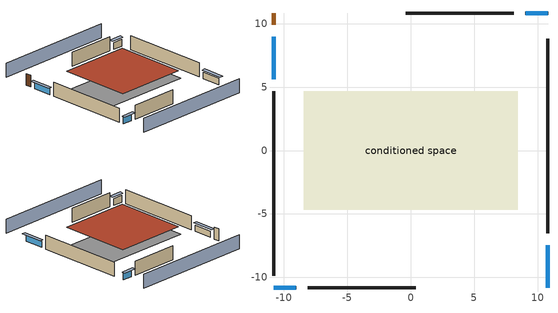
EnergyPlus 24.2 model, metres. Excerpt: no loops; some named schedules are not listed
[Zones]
conditioned space
 floor foundation (Slab1 construction): -8.43,-4.68 -8.43,4.68 8.43,4.68 8.43,-4.68 z0
 wall outside (AdiabaticWallConstruction 1): -10.82,10.82 -10.82,9.91 z0:2.03
 wall outside (AdiabaticWallConstruction): 10.82,-10.82 10.82,-7.45 / -10.82,8.98 -10.82,5.61 z0:1.1; -10.82,-10.82 -9.05,-10.82 / 10.82,10.82 9.05,10.82 z0:1.16
 wall outside (Wall1 construction): 10.82,-6.52 10.82,8.81 z0:2.44
 wall outside (Wall2 construction): -8.12,-10.82 0.4,-10.82 z0:2.44
 wall outside (Wall3 construction): -10.82,4.68 -10.82,-9.89 z0:2.44
 wall outside (Wall4 construction): 8.12,10.82 -0.4,10.82 z0:2.44
 window (WindowConstruction): 10.82,-10.82 10.82,-7.45 z0:1.1
 window (WindowConstruction 1): -10.82,-10.82 -9.05,-10.82 z0:1.16
 window (WindowConstruction 2): -10.82,8.98 -10.82,5.61 z0:1.1
 window (WindowConstruction 3): 10.82,10.82 9.05,10.82 z0:1.16
 door (Door): -10.82,10.82 -10.82,9.91 z0:2.03
 roof outside (Roof1 construction): -6.28,6.28 -6.28,-6.28 6.28,-6.28 6.28,6.28 z2.44
shading: 10.82,15.39 -10.82,15.39 / -10.82,-15.39 10.82,-15.39 z0:2.44; 10.82,-7.15 10.82,-11.13 11.43,-11.13 11.43,-7.15 z1.4; -8.74,-10.82 -11.13,-10.82 -11.13,-11.43 -8.74,-11.43 z1.46; -10.82,5.3 -10.82,9.28 -11.43,9.28 -11.43,5.3 z1.4; 8.74,10.82 11.13,10.82 11.13,11.43 8.74,11.43 z1.46
[Building]
Building 1: Terrain=Suburbs
[Site:Location]
Portland Intl Arpt_OR: Latitude {deg}=45.59; Longitude {deg}=-122.6; Time Zone {hr}=-8; Elevation {m}=33; Keep Site Location Information=Yes
[Site:GroundTemperature:Shallow]
10.2558, 8.96328, 8.85977, 9.47314, 11.9355, 14.3863, 16.5111, 17.8571, 17.9714, 16.8767, 14.8061, 12.4304
[Site:WaterMainsTemperature]
Calculation Method=Schedule; Temperature Schedule=mains temperature schedule
[Material] Roughness=Rough; Thermal Absorptance=0.9
Name | Thickness {m} | Conductivity {W/m-K} | Density {kg/m3} | Specific Heat {J/kg-K} | Solar Absorptance | Visible Absorptance
asphalt or fiberglass shingles | 0.00635 | 0.162714 | 1121.4 | 1465.45 | 0.85 | 0.85
concrete 4.0 in. | 0.1016 | 1.803125 | 2242.8 | 837.4 | 0.7 | 0.7
door material | 0.04445 | 0.0612267 | 512.64 | 1214.23 | 0.7 | 0.7
floor covering | 0.0127 | 0.0450781 | 54.468 | 1339.84 | 0.9 | 0.9
furniture material conditioned space 1 | 0.1524 | 0.115458 | 640.8 | 1214.23 | 0.6 | 0.6
gypsum board | 0.0127 | 0.160291 | 801 | 837.4 | 0.6 | 0.6
osb sheathing 0.5 in. | 0.0127 | 0.115458 | 512.64 | 1214.23 | 0.7 | 0.7
osb sheathing 0.75 in. | 0.01905 | 0.115458 | 512.64 | 1214.23 | 0.7 | 0.7
roof rigid ins | 0.051816 | 0.029427 | 32.04 | 1214.23 | 0.7 | 0.7
roof stud and cavity | 0.2032 | 0.133729 | 78.34581 | 1123.46 | 0.7 | 0.7
wall rigid ins | 0.512978 | 0.029427 | 32.04 | 1214.23 | 0.7 | 0.7
wall stud and cavity | 0.1397 | 0.550994 | 139.0536 | 1170.24 | 0.7 | 0.7
wall stud and cavity 1 | 0.0889 | 0.380278 | 52.3479 | 1209.89 | 0.7 | 0.7
wall stud and cavity 2 | 0.0889 | 0.391764 | 83.0341 | 1211.67 | 0.7 | 0.7
wood siding | 0.0254 | 0.102417 | 544.68 | 1172.36 | 0.85 | 0.85
wood siding 1; wood siding 2 | 0.0254 | 0.102417 | 544.68 | 1172.36 | 0.7 | 0.7
[WindowMaterial:SimpleGlazingSystem]
WindowMaterial: U-Factor {W/m2-K}=2.78222; Solar Heat Gain Coefficient=0.56
[Construction]
AdiabaticWallConstruction: wood siding 1, wall rigid ins, wall stud and cavity 1, gypsum board
AdiabaticWallConstruction 1: wood siding 2, wall rigid ins, wall stud and cavity 1, gypsum board
Door: door material
furniture construction conditioned space 1: furniture material conditioned space 1
PartitionWallConstruction: gypsum board, wall stud and cavity 2, gypsum board
Roof1 construction: asphalt or fiberglass shingles, roof rigid ins, osb sheathing 0.75 in., roof stud and cavity, gypsum board
Slab1 construction: concrete 4.0 in., floor covering
Wall1 construction; Wall2 construction; Wall3 construction; Wall4 construction: wood siding, osb sheathing 0.5 in., wall stud and cavity, gypsum board
WindowConstruction; WindowConstruction 1; WindowConstruction 2; WindowConstruction 3: WindowMaterial
[Zone]
conditioned space: Multiplier=1; Volume {m3}=384.656; Part of Total Floor Area=Yes
[Space]
conditioned space 1: Zone=conditioned space; Volume {m3}=384.656
[SurfaceProperty:ExposedFoundationPerimeter]
Slab1: Exposed Perimeter Calculation Method=TotalExposedPerimeter; Total Exposed Perimeter {m}=52.4256
[SurfaceProperty:IncidentSolarMultiplier] Incident Solar Multiplier=1; Incident Solar Multiplier Schedule=trans schedule winter=0.85 summer=0.7
Window1; Window2; Window3; Window4
[InternalMass] Zone or ZoneList=conditioned space; Space or SpaceList=conditioned space 1
Name | Construction | Surface Area {m2}
furniture mass conditioned space 1 | furniture construction conditioned space 1 | 63.09974
partition wall mass | PartitionWallConstruction | 157.749
[Lights]
interior lighting: Zone or ZoneList or Space or SpaceList=conditioned space 1; Schedule=lighting_interior; Design Level Calculation Method=LightingLevel; Lighting Level {W}=1376.42; Return Air Fraction=0; Fraction Radiant=0.6; Fraction Visible=0.2; Fraction Replaceable=1
[People]
occupants: Zone or ZoneList or Space or SpaceList=conditioned space 1; Number of People Schedule=occupants; Number of People Calculation Method=People; Number of People=2; Fraction Radiant=0.314171; Sensible Heat Fraction=0.56303; Activity Level Schedule=occupants activity schedule; Carbon Dioxide Generation Rate {m3/s-W}=0; Enable ASHRAE 55 Comfort Warnings=No; Mean Radiant Temperature Calculation Type=EnclosureAveraged
[ElectricEquipment] Zone or ZoneList or Space or SpaceList=conditioned space 1; Design Level Calculation Method=EquipmentLevel
Name | Schedule | Design Level {W} | Fraction Latent | Fraction Radiant | Fraction Lost
ceiling fan | ceiling_fan | 16.8632 | 0 | 0.558 | 0
clothes dryer | clothes_dryer | 20085.2 | 0.015 | 0.081 | 0.85
clothes washer | clothes_washer | 717.256 | 0.03 | 0.162 | 0.7
cooking range | cooking_range | 188.631 | 0.16 | 0.384 | 0.2
dishwasher | dishwasher | 1115.42 | 0.3 | 0.18 | 0.4
freezer | freezer schedule | 194.914 | 0 | 0.6 | 0
fridge | fridge schedule | 45.9075 | 0 | 0.6 | 0
fridge 1 | fridge schedule 1 | 100.822 | 0 | 0.6 | 0
mech vent bath fan 0 | mech vent bath fan 0 schedule | 30 | 0 | 0 | 1
mech vent house fan | mech vent house fan schedule | 0 | 0 | 0 | 1
mech vent house fan cfis | mech vent house fan cfis schedule | 0 | 0 | 0 | 0
mech vent range fan 0 | mech vent range fan 0 schedule | 30 | 0 | 0 | 1
misc plug loads | plug_loads_other | 663.694 | 0.021 | 0.558 | 0.049
misc tv | plug_loads_tv | 1219.82 | 0 | 0.6 | 0
whole house fan | Always On Discrete | 0 | 0 | 0 | 1
[OtherEquipment] Zone or ZoneList or Space or SpaceList=conditioned space 1; Design Level Calculation Method=EquipmentLevel
Name | Fuel Type | Schedule | Design Level {W} | Fraction Latent | Fraction Radiant | Fraction Lost
clothes dryer 1 | Electricity | clothes_dryer | 0 | 0.015 | 0.081 | 0.85
cooking range 1 | NaturalGas | cooking_range | 5528.22 | 0.16 | 0.384 | 0.2
general water use latent | None | general water use schedule | 44.1266 | 1 | 0 | 0
general water use sensible | None | general water use schedule | -43.4886 | 0 | 0.6 | 0
mech vent house fan latent load; water heater lat | None | Always On Discrete | 0 | 1 | 0 | 0
mech vent house fan sensible load; water heater sens | None | Always On Discrete | 0 | 0 | 0 | 0
misc lighting | NaturalGas | misc lighting schedule | 111.513 | 0 | 0 | 1
water heater energy adjustment1 | Electricity | Always On Discrete | 0.01 | 0 | 0 | 1
[ZoneInfiltration:DesignFlowRate] Zone or ZoneList or Space or SpaceList=conditioned space 1; Schedule=Always On Discrete; Design Flow Rate Calculation Method=Flow/Zone; Design Flow Rate {m3/s}=0
infil flow; natural vent flow; whole house fan flow
[AvailabilityManager:Scheduled]
air source heat pump airloop Availability Manager: Schedule=Always On Discrete
[WaterUse:Equipment]
dishwasher: Peak Flow Rate {m3/s}=1.88373e-05; Flow Rate Fraction Schedule=hot_water_dishwasher
[Foundation:Kiva]
Foundation Kiva 1: Initial Indoor Air Temperature {C}=18.3333; Wall Height Above Grade {m}=0.1016; Wall Depth Below Slab {m}=0.2032
[Foundation:Kiva:Settings]
Soil Conductivity {W/m-K}=2.9427; Soil Density {kg/m3}=1842.3; Soil Specific Heat {J/kg-K}=418.7; Ground Solar Absorptivity=0.9; Ground Thermal Absorptivity=0.9; Ground Surface Roughness {m}=0.03; Far-Field Width {m}=40; Deep-Ground Boundary Condition=ZeroFlux; Deep-Ground Depth {m}=40; Minimum Cell Dimension {m}=0.2; Maximum Cell Growth Coefficient=3; Simulation Timestep=Timestep
[Exterior:Lights]
exterior lighting: Schedule=exterior lighting schedule; Design Level {W}=42.5523
[EnergyManagementSystem:GlobalVariable]
air_source_heat_pump_airloop_Fan_RTF
infil_program_Qfan
infil_program_Qinf
natural_vent_program_Qnv
natural_vent_program_Qwhf
[EnergyManagementSystem:Sensor]
Name | Output:Variable or Output:Meter Index Key | Output:Variable or Output:Meter
airflow_gain | infil flow | Infiltration Sensible Heat Gain Energy
airflow_gain_1 | natural vent flow | Infiltration Sensible Heat Gain Energy
airflow_gain_2 | whole house fan flow | Infiltration Sensible Heat Gain Energy
airflow_loss | infil flow | Infiltration Sensible Heat Loss Energy
airflow_loss_1 | natural vent flow | Infiltration Sensible Heat Loss Energy
airflow_loss_2 | whole house fan flow | Infiltration Sensible Heat Loss Energy
clg_load_cond |  | Cooling:EnergyTransfer:Zone:CONDITIONED SPACE
clg_sp_s; clg_sp_s_1 | cooling setpoint | Schedule Value
clothes_dryer_exhaust_0_sch_s | clothes_dryer | Schedule Value
cool_season | cooling season schedule | Schedule Value
htg_load_cond |  | Heating:EnergyTransfer:Zone:CONDITIONED SPACE
htg_sp_s; htg_sp_s_1 | heating setpoint | Schedule Value
ig_ee_conv | ceiling fan | Electric Equipment Convective Heating Energy
ig_ee_conv_1 | clothes dryer | Electric Equipment Convective Heating Energy
ig_ee_conv_10 | whole house fan | Electric Equipment Convective Heating Energy
ig_ee_conv_3 | cooking range | Electric Equipment Convective Heating Energy
ig_ee_conv_4 | dishwasher | Electric Equipment Convective Heating Energy
ig_ee_conv_5 | freezer | Electric Equipment Convective Heating Energy
ig_ee_conv_6 | fridge | Electric Equipment Convective Heating Energy
ig_ee_conv_7 | fridge 1 | Electric Equipment Convective Heating Energy
ig_ee_conv_8 | misc plug loads | Electric Equipment Convective Heating Energy
ig_ee_conv_9 | misc tv | Electric Equipment Convective Heating Energy
ig_ee_rad | ceiling fan | Electric Equipment Radiant Heating Energy
ig_ee_rad_1 | clothes dryer | Electric Equipment Radiant Heating Energy
ig_ee_rad_10 | whole house fan | Electric Equipment Radiant Heating Energy
ig_ee_rad_3 | cooking range | Electric Equipment Radiant Heating Energy
ig_ee_rad_4 | dishwasher | Electric Equipment Radiant Heating Energy
ig_ee_rad_5 | freezer | Electric Equipment Radiant Heating Energy
ig_ee_rad_6 | fridge | Electric Equipment Radiant Heating Energy
ig_ee_rad_7 | fridge 1 | Electric Equipment Radiant Heating Energy
ig_ee_rad_8 | misc plug loads | Electric Equipment Radiant Heating Energy
ig_ee_rad_9 | misc tv | Electric Equipment Radiant Heating Energy
ig_lgt_conv | interior lighting | Lights Convective Heating Energy
ig_lgt_rad | interior lighting | Lights Radiant Heating Energy
ig_lgt_vis | interior lighting | Lights Visible Radiation Heating Energy
ig_oe_conv | clothes dryer 1 | Other Equipment Convective Heating Energy
ig_oe_conv_1 | cooking range 1 | Other Equipment Convective Heating Energy
ig_oe_conv_2 | general water use latent | Other Equipment Convective Heating Energy
ig_oe_conv_3 | general water use sensible | Other Equipment Convective Heating Energy
ig_oe_conv_4 | misc lighting | Other Equipment Convective Heating Energy
ig_oe_conv_5 | water heater energy adjustment1 | Other Equipment Convective Heating Energy
ig_oe_conv_6 | water heater lat | Other Equipment Convective Heating Energy
ig_oe_conv_7 | water heater sens | Other Equipment Convective Heating Energy
ig_oe_rad | clothes dryer 1 | Other Equipment Radiant Heating Energy
ig_oe_rad_1 | cooking range 1 | Other Equipment Radiant Heating Energy
ig_oe_rad_2 | general water use latent | Other Equipment Radiant Heating Energy
ig_oe_rad_3 | general water use sensible | Other Equipment Radiant Heating Energy
ig_oe_rad_4 | misc lighting | Other Equipment Radiant Heating Energy
ig_oe_rad_5 | water heater energy adjustment1 | Other Equipment Radiant Heating Energy
ig_oe_rad_6 | water heater lat | Other Equipment Radiant Heating Energy
ig_oe_rad_7 | water heater sens | Other Equipment Radiant Heating Energy
ig_ppl_conv | occupants | People Convective Heating Energy
ig_ppl_rad | occupants | People Radiant Heating Energy
im_conv | furniture mass conditioned space 1 | Surface Inside Face Convection Heat Gain Energy
im_conv_1 | partition wall mass | Surface Inside Face Convection Heat Gain Energy
im_ig | furniture mass conditioned space 1 | Surface Inside Face Internal Gains Radiation Heat Gain Energy
im_ig_1 | partition wall mass | Surface Inside Face Internal Gains Radiation Heat Gain Energy
im_lgt | furniture mass conditioned space 1 | Surface Inside Face Lights Radiation Heat Gain Energy
im_lgt_1 | partition wall mass | Surface Inside Face Lights Radiation Heat Gain Energy
im_sol | furniture mass conditioned space 1 | Surface Inside Face Solar Radiation Heat Gain Energy
im_sol_1 | partition wall mass | Surface Inside Face Solar Radiation Heat Gain Energy
im_surf | furniture mass conditioned space 1 | Surface Inside Face Net Surface Thermal Radiation Heat Gain Energy
im_surf_1 | partition wall mass | Surface Inside Face Net Surface Thermal Radiation Heat Gain Energy
mech_vent_bath_fan_0_sch_s | mech vent bath fan 0 schedule | Schedule Value
mech_vent_range_fan_0_sch_s | mech vent range fan 0 schedule | Schedule Value
mv_conv | mech vent bath fan 0 | Electric Equipment Convective Heating Energy
mv_conv_1 | mech vent house fan | Electric Equipment Convective Heating Energy
mv_conv_2 | mech vent house fan cfis | Electric Equipment Convective Heating Energy
mv_conv_3 | mech vent range fan 0 | Electric Equipment Convective Heating Energy
mv_conv_4 | mech vent house fan latent load | Other Equipment Convective Heating Energy
mv_conv_5 | mech vent house fan sensible load | Other Equipment Convective Heating Energy
mv_rad | mech vent bath fan 0 | Electric Equipment Radiant Heating Energy
mv_rad_1 | mech vent house fan | Electric Equipment Radiant Heating Energy
mv_rad_2 | mech vent house fan cfis | Electric Equipment Radiant Heating Energy
mv_rad_3 | mech vent range fan 0 | Electric Equipment Radiant Heating Energy
mv_rad_4 | mech vent house fan latent load | Other Equipment Radiant Heating Energy
mv_rad_5 | mech vent house fan sensible load | Other Equipment Radiant Heating Energy
natural_vent_s | natural vent schedule | Schedule Value
out_pb_s |  | Site Outdoor Air Barometric Pressure
out_wt_s |  | Site Outdoor Air Humidity Ratio
site_vw_s |  | Site Wind Speed
ss_back_out | Window1 | Surface Window Shortwave from Zone Back Out Window Heat Transfer Rate
ss_back_out_1 | Window2 | Surface Window Shortwave from Zone Back Out Window Heat Transfer Rate
ss_back_out_2 | Window3 | Surface Window Shortwave from Zone Back Out Window Heat Transfer Rate
ss_back_out_3 | Window4 | Surface Window Shortwave from Zone Back Out Window Heat Transfer Rate
ss_conv | Door1 | Surface Inside Face Convection Heat Gain Energy
ss_conv_1 | Window1 | Surface Inside Face Convection Heat Gain Energy
ss_conv_2 | Window2 | Surface Inside Face Convection Heat Gain Energy
ss_conv_3 | Window3 | Surface Inside Face Convection Heat Gain Energy
ss_conv_4 | Window4 | Surface Inside Face Convection Heat Gain Energy
ss_ig | Door1 | Surface Inside Face Internal Gains Radiation Heat Gain Energy
ss_ig_1 | Window1 | Surface Inside Face Internal Gains Radiation Heat Gain Energy
ss_ig_2 | Window2 | Surface Inside Face Internal Gains Radiation Heat Gain Energy
ss_ig_3 | Window3 | Surface Inside Face Internal Gains Radiation Heat Gain Energy
ss_ig_4 | Window4 | Surface Inside Face Internal Gains Radiation Heat Gain Energy
ss_lgt | Door1 | Surface Inside Face Lights Radiation Heat Gain Energy
ss_sol | Door1 | Surface Inside Face Solar Radiation Heat Gain Energy
ss_surf | Door1 | Surface Inside Face Net Surface Thermal Radiation Heat Gain Energy
ss_surf_1 | Window1 | Surface Inside Face Net Surface Thermal Radiation Heat Gain Energy
ss_surf_2 | Window2 | Surface Inside Face Net Surface Thermal Radiation Heat Gain Energy
ss_surf_3 | Window3 | Surface Inside Face Net Surface Thermal Radiation Heat Gain Energy
ss_surf_4 | Window4 | Surface Inside Face Net Surface Thermal Radiation Heat Gain Energy
ss_trans_in | Window1 | Surface Window Transmitted Solar Radiation Rate
ss_trans_in_1 | Window2 | Surface Window Transmitted Solar Radiation Rate
ss_trans_in_2 | Window3 | Surface Window Transmitted Solar Radiation Rate
ss_trans_in_3 | Window4 | Surface Window Transmitted Solar Radiation Rate
ss_trans_out | Window1 | Surface Inside Face Initial Transmitted Diffuse Transmitted Out Window Solar Radiation Rate
ss_trans_out_1 | Window2 | Surface Inside Face Initial Transmitted Diffuse Transmitted Out Window Solar Radiation Rate
ss_trans_out_2 | Window3 | Surface Inside Face Initial Transmitted Diffuse Transmitted Out Window Solar Radiation Rate
ss_trans_out_3 | Window4 | Surface Inside Face Initial Transmitted Diffuse Transmitted Out Window Solar Radiation Rate
s_conv | Roof1 | Surface Inside Face Convection Heat Gain Energy
s_conv_1 | Slab1 | Surface Inside Face Convection Heat Gain Energy
s_conv_2 | Wall1 | Surface Inside Face Convection Heat Gain Energy
s_conv_3 | Wall2 | Surface Inside Face Convection Heat Gain Energy
s_conv_4 | Wall3 | Surface Inside Face Convection Heat Gain Energy
s_conv_5 | Wall4 | Surface Inside Face Convection Heat Gain Energy
s_ig | Roof1 | Surface Inside Face Internal Gains Radiation Heat Gain Energy
s_ig_1 | Slab1 | Surface Inside Face Internal Gains Radiation Heat Gain Energy
s_ig_2 | Wall1 | Surface Inside Face Internal Gains Radiation Heat Gain Energy
s_ig_3 | Wall2 | Surface Inside Face Internal Gains Radiation Heat Gain Energy
s_ig_4 | Wall3 | Surface Inside Face Internal Gains Radiation Heat Gain Energy
s_ig_5 | Wall4 | Surface Inside Face Internal Gains Radiation Heat Gain Energy
s_lgt | Roof1 | Surface Inside Face Lights Radiation Heat Gain Energy
s_lgt_1 | Slab1 | Surface Inside Face Lights Radiation Heat Gain Energy
s_lgt_2 | Wall1 | Surface Inside Face Lights Radiation Heat Gain Energy
s_lgt_3 | Wall2 | Surface Inside Face Lights Radiation Heat Gain Energy
s_lgt_4 | Wall3 | Surface Inside Face Lights Radiation Heat Gain Energy
s_lgt_5 | Wall4 | Surface Inside Face Lights Radiation Heat Gain Energy
s_sol | Roof1 | Surface Inside Face Solar Radiation Heat Gain Energy
s_sol_1 | Slab1 | Surface Inside Face Solar Radiation Heat Gain Energy
s_sol_2 | Wall1 | Surface Inside Face Solar Radiation Heat Gain Energy
s_sol_3 | Wall2 | Surface Inside Face Solar Radiation Heat Gain Energy
s_sol_4 | Wall3 | Surface Inside Face Solar Radiation Heat Gain Energy
s_sol_5 | Wall4 | Surface Inside Face Solar Radiation Heat Gain Energy
s_surf | Roof1 | Surface Inside Face Net Surface Thermal Radiation Heat Gain Energy
s_surf_1 | Slab1 | Surface Inside Face Net Surface Thermal Radiation Heat Gain Energy
s_surf_2 | Wall1 | Surface Inside Face Net Surface Thermal Radiation Heat Gain Energy
s_surf_3 | Wall2 | Surface Inside Face Net Surface Thermal Radiation Heat Gain Energy
s_surf_4 | Wall3 | Surface Inside Face Net Surface Thermal Radiation Heat Gain Energy
s_surf_5 | Wall4 | Surface Inside Face Net Surface Thermal Radiation Heat Gain Energy
water_heater_T_set | water heater setpoint | Schedule Value
[EnergyManagementSystem:Actuator]
Name | Actuated Component Unique | Actuated Component Type | Actuated Component Control Type
fridge_schedule_1_act | fridge schedule 1 | Schedule:Constant | Schedule Value
fridge_schedule_act | fridge schedule | Schedule:Constant | Schedule Value
infil_flow_act | infil flow | Zone Infiltration | Air Exchange Flow Rate
mech_vent_house_fan_cfis_act | mech vent house fan cfis | ElectricEquipment | Electricity Rate
mech_vent_house_fan_latent_load_act | mech vent house fan latent load | OtherEquipment | Power Level
mech_vent_house_fan_sensible_load_act | mech vent house fan sensible load | OtherEquipment | Power Level
natural_vent_flow_act | natural vent flow | Zone Infiltration | Air Exchange Flow Rate
water_heater_HPWHSchedOverride | water heater setpoint | Schedule:Constant | Schedule Value
water_heater_hpwh_ec_adj_act | water heater energy adjustment1 | OtherEquipment | Power Level
water_heater_lat_act | water heater lat | OtherEquipment | Power Level
water_heater_LESchedOverride | water heater BottomElementSetpoint | Schedule:Constant | Schedule Value
water_heater_sens_act | water heater sens | OtherEquipment | Power Level
water_heater_UESchedOverride | water heater TopElementSetpoint | Schedule:Constant | Schedule Value
whole_house_fan_act | whole house fan | ElectricEquipment | Electricity Rate
whole_house_fan_flow_act | whole house fan flow | Zone Infiltration | Air Exchange Flow Rate
[EnergyManagementSystem:Program]
air_source_heat_pump_supply_fan_disaggregate_program: Set air_source_heat_pump_supply_fan_clg = 0; Set air_source_heat_pump_supply_fan_primary_htg = 0; Set air_source_heat_pump_supply_fan_backup_htg = 0; If air_source_heat_pump_clg_coil_s > 0; Set air_source_heat_pump_supply_fan_clg = air_source_heat_pump_supply_fan_s; ElseIf air_source_heat_pump_htg_coil_s > 0 && (air_source_heat_pump_backup_htg_coil_s > 0); Set air_source_heat_pump_supply_fan_primary_htg = air_source_heat_pump_supply_fan_s * air_source_heat_pump_htg_coil_s / (air_source_heat_pump_htg_coil_s + air_source_heat_pump_backup_htg_coil_s); Set air_source_heat_pump_supply_fan_backup_htg = air_source_heat_pump_supply_fan_s * air_source_heat_pump_backup_htg_coil_s / (air_source_heat_pump_htg_coil_s + air_source_heat_pump_backup_htg_coil_s); ElseIf air_source_heat_pump_htg_coil_s > 0; Set air_source_heat_pump_supply_fan_primary_htg = air_source_heat_pump_supply_fan_s; Else; Set air_source_heat_pump_supply_fan_backup_htg = air_source_heat_pump_supply_fan_s; EndIf
